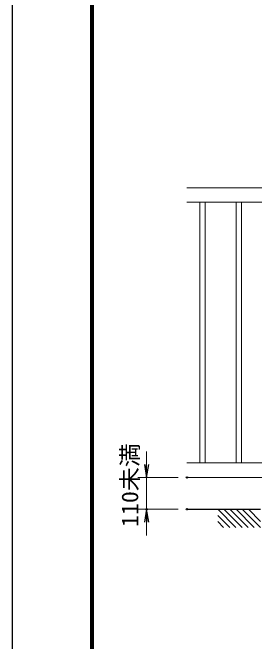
# Model space of a CAD drawing. Units: millimetres, scale not verified. Extents: x -4200 to 4200, y -2970 to 2970.
# Drawn here: x -4200 to -3364, y -925 to 1246 of the extents above; entities that cross this region are included whole.
import ezdxf
from ezdxf.enums import TextEntityAlignment as Align

# ---------------------------------------------------------------- set-up
doc = ezdxf.new("R2010")
doc.units = ezdxf.units.MM
doc.header["$LTSCALE"] = 10
doc.header["$PDMODE"] = 32
doc.header["$PDSIZE"] = 5
for name, color, linetype, lineweight in [('0-3_D-STR2', 7, 'Continuous', 13), ('0-7_D-STR-DIM', 7, 'Continuous', 13), ('0-8_0', 7, 'Continuous', 25), ('0-A_D-BGD', 7, 'Continuous', 25), ('0-D_D-TTL', 7, 'Continuous', 25)]:
    doc.layers.add(name, color=color, linetype=linetype, lineweight=lineweight)
doc.layers.add('0-9_Defpoints', color=8, linetype='Continuous')
doc.styles.add('ＭＳ ゴシック', font='')
doc.styles.get('ＭＳ ゴシック').set_extended_font_data('MS Gothic')

# ---------------------------------------------------------------- blocks, each defined once
blk = doc.blocks.new('DARROWS')
at = {"layer": '0-8_0'}
blk.add_line((0, 0), (-9.991, 0), dxfattribs=at)
blk.add_lwpolyline([(-10, -1.667), (0, 0), (-10, 1.667)], dxfattribs=at)

msp = doc.modelspace()

# ---------------------------------------------------------------- linework, layer by layer
at = {"layer": '0-3_D-STR2'}
for p, q in [((-3597, 641.53), (-3201.11, 641.53)), ((-3597, 591.53), (-3200.11, 591.53)), ((-3552.61, -308.47), (-3552.61, 591.53)), ((-3533.61, -308.47), (-3533.61, 591.53)), ((-3427.61, -308.47), (-3427.61, 591.53)), ((-3408.61, -308.47), (-3408.61, 591.53)), ((-3597, -308.47), (-3201.11, -308.47)), ((-3597, -358.47), (-3200.11, -358.47))]:
    msp.add_line(p, q, dxfattribs=at)
at = {"layer": '0-7_D-STR-DIM'}
for p, q in [((-3736.7, -313.47), (-3736.7, -268.47)), ((-3627, -358.47), (-3766.7, -358.47)), ((-3736.7, -358.47), (-3736.7, -468.47)), ((-3627, -468.47), (-3766.7, -468.47)), ((-3736.7, -513.47), (-3736.7, -558.47))]:
    msp.add_line(p, q, dxfattribs=at)
at = {"layer": '0-9_Defpoints'}
for p in [(-3597, -358.47), (-3736.7, -468.47), (-3597, -468.47)]:
    msp.add_point(p, dxfattribs=at)
at = {"layer": '0-A_D-BGD'}
for p, q in [((-3597, -468.47), (-3343.11, -468.47)), ((-3490.83, -468.47), (-3427.96, -531.34)), ((-3469.62, -468.47), (-3406.75, -531.34)), ((-3448.41, -468.47), (-3385.54, -531.34)), ((-3427.2, -468.47), (-3364.32, -531.34)), ((-3405.98, -468.47), (-3343.11, -531.34)), ((-3384.77, -468.47), (-3343.11, -510.13)), ((-3490.83, -489.69), (-3449.18, -531.34)), ((-3490.83, -510.9), (-3470.39, -531.34))]:
    msp.add_line(p, q, dxfattribs=at)
at = {"layer": '0-D_D-TTL', "color": 2}
msp.add_lwpolyline([(-4199.68, 2970.23), (4200.32, 2970.23), (4200.32, -2969.77), (-4199.68, -2969.77)], close=True, dxfattribs=at)
at = {"layer": '0-D_D-TTL'}
for points in [[(-3929.68, 2750.23), (3930.32, 2750.23), (3930.32, -2749.77), (-3929.68, -2749.77)], [(-3927.18, 2747.73), (3927.82, 2747.73), (3927.82, -2747.27), (-3927.18, -2747.27)], [(-3924.68, 2745.23), (3925.32, 2745.23), (3925.32, -2744.77), (-3924.68, -2744.77)], [(-3922.18, 2742.73), (3922.82, 2742.73), (3922.82, -2742.27), (-3922.18, -2742.27)], [(-3919.68, 2740.23), (3920.32, 2740.23), (3920.32, -2739.77), (-3919.68, -2739.77)]]:
    msp.add_lwpolyline(points, close=True, dxfattribs=at)

# ---------------------------------------------------------------- block references
at = {"layer": '0-7_D-STR-DIM', "xscale": 4.5, "yscale": 4.5}
for p, rotation in [((-3736.7, -358.47), 270), ((-3736.7, -468.47), 90)]:
    msp.add_blockref('DARROWS', p, dxfattribs=dict(at, rotation=rotation))

# ---------------------------------------------------------------- texts
at = {"layer": '0-7_D-STR-DIM', "style": 'ＭＳ ゴシック', "width": 1.05}
msp.add_text('110未満', height=57.73, rotation=90, dxfattribs=at).set_placement((-3748.1, -529.57), align=Align.BOTTOM_LEFT)

doc.saveas('drawing.dxf')
